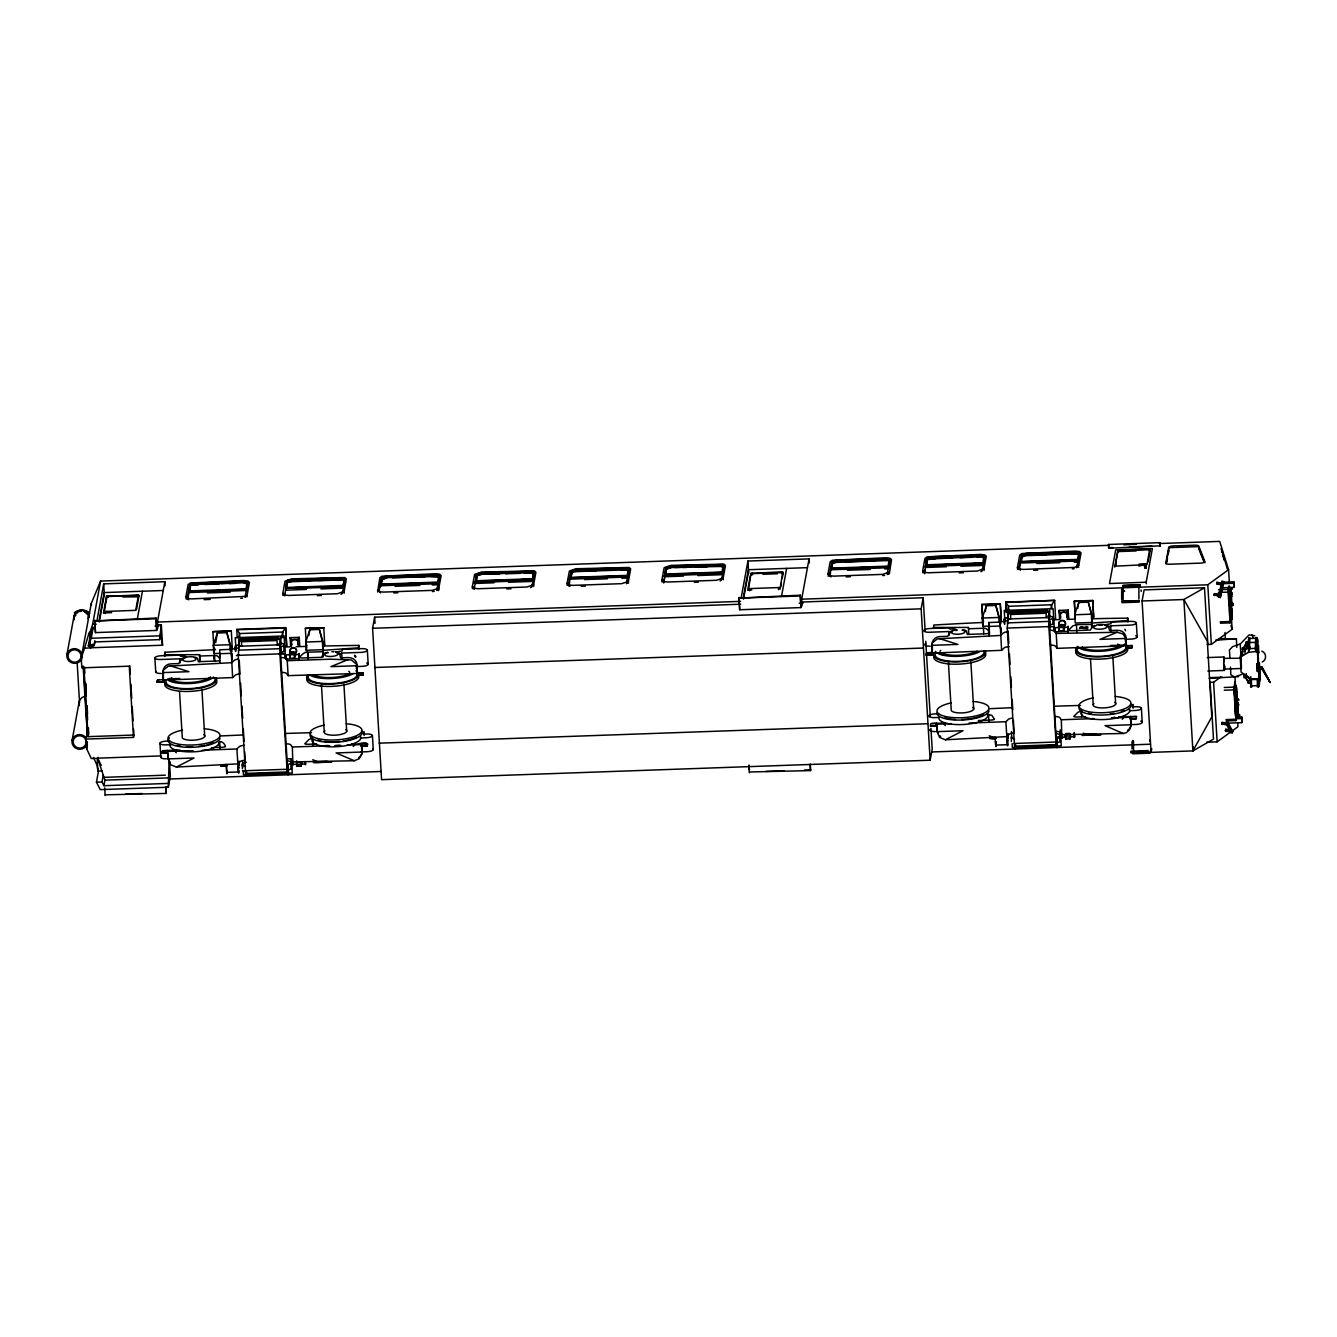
<?xml version="1.0" encoding="UTF-8"?>
<svg xmlns="http://www.w3.org/2000/svg" width="1337" height="1337" viewBox="0 0 1337 1337"><rect width="100%" height="100%" fill="white"/><g stroke="black" fill="none" stroke-linecap="round" stroke-linejoin="round"><path stroke-width="1.5" d="M102.197 770.948L98.487 771.081L96.448 782.178L100.242 789.632L168.312 787.226L169.13 759.683M1121.659 599.628L1121.676 588.698M1123.147 599.578L1123.164 588.648M1132.038 748.887L1132.038 741.6M1133.525 752.48L1133.542 741.534M1138.907 599.026L1138.907 588.096M1230.759 593.427L1231.377 592.241L1232.296 594.079L1230.09 594.163L1230.759 592.258M1231.377 593.394L1231.377 592.241M1237.36 704.382L1237.962 703.195L1238.898 705.034L1236.692 705.117L1237.36 703.229M1237.962 704.348L1237.962 703.195M1220.414 623.209L1230.107 622.858L1228.101 592.124L1228.72 586.107M1226.23 720.944L1235.906 720.593L1233.917 689.859L1234.87 682.004L1235.338 687.285M240.192 673.932A5.081 1.588 -3.4 0 0 235.111 675.269L232.638 677.592L163.415 680.048L163.348 670.188L168.312 666.127L231.752 662.684L234.226 660.344A5.081 1.588 -3.4 0 1 238.22 659.108M286.068 743.857A5.081 1.588 -3.4 0 1 290.714 744.826L292.368 747.015L292.87 765.232L290.764 758.631L293.254 761.923L354.272 760.736L359.101 758.781L361.809 754.068L361.575 744.559L347.336 745.077M1008.265 631.766A5.081 1.588 -3.4 0 0 1003.201 633.086L1000.711 635.426L937.287 638.869L932.324 642.93L932.39 652.79M1055.027 716.582A5.081 1.588 -3.4 0 1 1059.689 717.568L1061.327 719.757L1061.845 737.974L1059.723 731.356L1062.213 734.665L1123.23 733.478L1126.289 732.709L1129.498 729.868L1130.952 725.69L1130.55 717.3L1112.234 717.952M1231.243 610.925L1231.243 608.151M1232.146 617.343L1232.079 615.605M1235.889 689.157L1235.839 687.419M1236.742 693.836L1236.558 697.613L1236.023 693.134M1237.16 713.223L1237.193 711.485M1228.436 590.753L1229.555 606.413L1229.94 603.154M1237.31 712.019L1236.909 717.351L1235.856 708.56M231.936 654.528C231.435 661.497 231 643.983 231.853 651.737M1223.739 661.447L1223.99 658.356L1241.254 658.239M1224.642 665.993L1224.391 669.068L1224.04 667.832M1224.759 666.662L1224.441 670.439L1207.829 671.024M1229.488 597.689L1229.422 600.697L1229.488 597.689L1230.374 597.656L1230.541 600.263L1229.422 600.697M1236.073 708.643L1236.508 711.785L1236.073 708.643L1236.976 708.61C1239.132 711.117 1234.536 712.521 1237.126 711.234M1230.341 592.024L1231.394 591.99L1231.644 596.101L1231.176 596.97L1231.059 592.191L1230.692 602.753M1231.26 609.806L1231.427 607.148L1231.778 609.371M1232.079 616.725L1231.912 619.382L1231.444 616.14M1235.288 695.624C1234.519 702.309 1233.6 681.903 1234.937 686.967M1235.906 688.037L1236.073 685.38L1236.524 688.622M1236.742 696.61L1236.675 689.558M1237.427 702.961L1237.026 701.323L1236.775 706.538M1237.795 712.203L1237.277 713.707M1230.692 603.137C1229.255 614.435 1228.335 577.751 1230.358 591.606M1236.524 714.125C1235.004 725.339 1234.168 688.756 1236.19 702.593M1000.878 628.056C1000.277 632.501 999.959 618.446 1000.761 623.644M1207.863 644.518L1204.487 587.762L1144.121 589.901L1142.082 600.998L1151.073 752.38L1192.888 750.893L1193.273 746.765M91.133 644.752L90.598 647.927L84.582 648.144L81.256 657.921L81.841 667.848L129.254 666.177L133.499 737.422L86.086 739.094L86.654 748.737L91.25 758.53L97.166 758.33L97.935 771.248L97.083 765.499L93.54 757.461M1230.491 603.622L1230.257 604.942L1229.605 601.349M1230.592 618.429C1229.238 621.053 1229.371 596.503 1230.592 612.948M1232.029 617.61L1231.661 617.928M1235.956 687.151L1236.324 686.834M1235.923 695.875L1235.772 696.727L1235.455 686.416M1235.906 720.593L1237.093 714.593M1228.519 589.099L1228.82 587.495M226.621 766.87L226.956 773.906L227.123 770.914M989.096 629.109L988.695 622.524L1000.46 622.106M215.692 642.713L217.363 633.053L226.872 632.719L231.334 647.927L230.716 651.303M308.814 635.576L309.816 629.777L319.326 629.443L323.805 644.651L322.869 649.715L306.24 650.3L305.738 642.027L309.816 629.777M985.336 611.594L986.322 605.795L995.831 605.444L1000.31 620.669L999.692 624.045M1077.789 608.302L1078.775 602.502L1088.285 602.168L1092.764 617.393L1091.828 622.44L1075.199 623.042L1074.714 614.769L1078.775 602.502M67 654.378L74.053 615.906M81.256 657.921L91.234 603.555L100.593 581.077L1109.242 545.312M84.582 648.144L88.693 634.056L89.495 632.317L89.83 635.008L90.281 632.618M88.342 645.955L90.381 634.841L93.272 627.153L91.234 638.267L88.342 645.955L93.908 645.754L95.345 641.91L159.538 639.638L160.557 634.072L162.562 645.219L91.033 647.76L92.688 644.233M89.027 635.042L92.654 624.329L100.593 581.077M72.114 740.297L79.167 701.825M162.562 645.219L161.342 624.747L157.616 624.88L156.596 630.429L95.462 632.602L94.76 620.97L156.045 618.028L156.747 629.66M97.049 620.167L103.701 583.885L164.852 581.712L165.086 585.873M95.462 632.602L94.91 620.184M93.908 645.754L94.843 640.64M99.155 620.218L104.219 592.575L163.281 590.486M99.256 621.956L104.319 594.33M104.102 613.232L106.793 596.202L138.496 595.082L138.597 596.82L122.82 596.97M106.191 601.767L106.793 596.202M86.086 739.094L87.523 731.239M133.566 728.916L133.934 735.032L88.058 736.654L88.142 728.164M86.654 748.737L87.39 744.709M97.935 771.248L98.37 768.842M168.078 783.432L103.902 785.705L102.013 781.995L103.267 775.176M138.496 595.082L135.689 610.357L103.985 611.477M103.902 785.705L104.921 780.156L97.601 758.163L160.958 755.923M136.441 609.722L139.081 595.383L106.509 596.536L103.501 612.931L111.639 612.647M137.36 618.864L142.441 591.221M166.089 786.841L166.289 793.426L105.289 794.83M133.499 737.422L133.934 735.032M156.596 630.429L156.045 618.028M157.816 628.256L157.448 622.039L164.852 581.712M159.538 639.638L161.342 624.747M157.164 681.937L157.499 680.115L163.498 679.564L163.131 682.204L157.164 681.937L163.114 681.72L163.164 671.792A8.039 7.621 10.4 0 1 170.735 663.871L178.757 663.587L181.063 659.676A8.356 2.607 -3.4 0 1 189.871 656.751A8.356 2.607 -3.4 0 1 197.709 659.091L198.311 661.681L216.393 661.046A4.546 1.421 -3.4 0 0 219.569 660.595M157.198 682.405L157.499 680.115M164.501 655.648L164.886 652.272A1392.469 434.826 -3.4 0 1 215.508 649.665M185.843 597.037L188.133 584.57L190.238 583.032L243.568 580.542L247.897 580.993L249.451 582.397L247.161 594.865L245.055 596.402L191.743 598.892L187.414 598.441L185.843 597.037L187.514 596.97L189.804 584.503L191.358 583.383L243.468 581.094L247.78 582.447L245.139 597.255M187.965 598.241L190.322 584.787L204.895 583.333M189.052 590.971L189.62 587.829M189.67 590.887L190.69 585.355L193.23 584.119L243.468 582.247L246.994 583.35L245.975 588.898L189.67 590.887L189.72 591.773L193.898 591.622M161.409 753.333L161.744 751.511L167.727 750.475L167.359 753.115L161.409 753.333L162.863 750.659L179.877 750.04M168.312 787.226L170.351 776.112L169.498 761.772M199.681 661.648L199.597 654.695L164.451 654.695M212.901 631.632L231.318 630.98L212.901 631.632L213.803 648.545L214.705 648.512L213.786 653.576L220.02 653.358M214.756 661.113C211.396 654.495 217.313 653.793 219.569 658.556M231.334 647.927L232.304 647.509M239.875 639.27L239.54 633.554L236.799 629.359L285.65 627.621L286.72 645.57L283.561 647.242M235.396 651.002L235.429 645.972L239.29 644.484L238.253 655.347L245.573 773.421L287.204 771.934L287.756 768.976M246.426 589.316L247.529 583.266L245.44 582.614L192.762 584.47L190.389 585.288L189.286 591.338L207.653 590.687M211.48 747.701L221.524 747.35A4.546 1.421 -3.4 0 0 225.485 746.598C224.716 741.985 216.059 737.84 219.886 747.416M238.822 637.465L239.54 633.554L282.659 632.033L285.65 627.621M238.955 638.969L238.538 648.562L235.178 647.325M239.306 765.249L239.056 761.121M242.398 768.742L242.432 763.711L246.292 762.224M245.573 773.421L246.125 770.446M284.798 595.851L286.736 581.077L288.291 579.94L340.4 577.651L344.712 579.021L342.539 593.227L340.985 594.347M306.457 589.433L285.75 590.169L286.786 581.946L291.667 580.258L318.089 579.322M286.67 588.33L287.622 581.913L290.162 580.676L340.4 578.804L343.943 579.924L342.974 586.325M280.603 644.785L238.972 646.256L238.671 640.557L280.302 639.086L280.603 644.785L277.244 644.701L278.798 643.866M281.589 637.883L282.659 632.033L282.993 637.732M287.204 771.934L279.884 653.86L280.603 637.498L280.402 650.751M288.575 771.767L288.007 774.925L280.503 652.59L284.363 651.102L284.296 644.233L280.92 643.013M284.363 651.102L284.296 644.233M290.012 654.077L290.263 652.69L294.625 652.54L294.608 658.055L290.263 658.205L290.012 654.077L294.374 653.91L294.625 652.54M290.263 658.205L290.263 652.69M305.354 628.357L323.788 627.705L305.354 628.357L306.273 645.27L307.159 645.236M306.24 650.3L306.858 646.924M307.761 657.821C310.602 647.192 301.727 653.893 299.655 657.486A4.546 1.421 -3.4 0 0 303.399 657.954L321.465 657.319L323.053 654.645A8.356 2.607 -3.4 0 1 327.632 652.222M287.505 770.329L291.366 768.842L291.299 761.99L287.923 760.753M291.366 768.842L291.399 763.811M301.293 764.797L301.042 766.168L296.68 766.335L296.697 760.82M296.68 766.335L296.931 764.948M322.835 657.286L322.752 650.334L358.366 647.827L358.817 645.403A1392.469 434.826 -3.4 0 0 322.601 646.038M323.805 644.651L324.757 644.233M305.722 763.076L305.404 764.797L305.003 761.522M344.11 581.846L343.358 585.873L333.164 586.241M313.343 762.625L331.76 761.973L315.382 762.558M357.43 672.678L363.313 672.812L362.995 675.118L357.063 675.319L357.079 664.924A8.039 7.621 10.4 0 0 348.606 657.57L340.584 657.854L339.698 654.06A8.356 2.607 -3.4 0 0 335.955 651.921M357.063 675.319L356.478 664.171L351.364 659.926L330.49 659.191L287.238 660.712L284.731 657.42L285.115 654.111L287.238 660.712L288.123 675.636L363.33 673.28M362.995 675.118L363.313 672.812M380.477 592.959L379.223 590.185L381.513 577.718L386.393 576.03L438.335 574.626L439.489 575.662L436.848 590.469M930.953 728.364L932.19 749.104L930.151 760.218L381.58 779.655L372.588 628.29L374.627 617.176L740.698 604.207M381.379 584.102L382.399 578.553L384.939 577.317L435.16 575.445L438.703 576.565L437.684 582.096L381.379 584.102L381.429 584.971M361.274 746.247L361.642 743.606L361.274 746.247L367.224 746.029C369.48 738.592 354.255 746.714 351.731 743.94M367.224 746.029L367.525 743.74M432.286 584.971L438.503 584.754L439.539 576.531L436.965 575.228M474.334 589.132L476.273 574.358L481.153 572.671L533.095 571.267L534.248 572.303L532.076 586.508M493.921 582.782L475.287 583.45L476.323 575.228L481.203 573.54L507.625 572.604M475.755 581.194L476.858 575.144L479.231 574.325L531.909 572.453L533.998 573.105L533.262 577.149M476.54 579.757L477.209 576.063M532.444 578.737L533.463 573.205L529.937 572.086L479.699 573.957L477.159 575.194L476.139 580.743L532.444 578.737L532.51 579.606M570.013 586.241L568.76 583.467L571.033 570.999L575.913 569.311L627.872 567.907L629.025 568.944L626.385 583.751M569.997 579.021L571.551 571.267L582.063 569.963M568.927 586.274L569.779 581.628M571.267 573.79L570.515 577.835L584.804 577.317M570.916 577.383L571.935 571.835L574.459 570.598L624.697 568.726L628.24 569.846L627.22 575.378L570.916 577.383L570.966 578.252M571.3 576.397L571.985 572.704M568.426 579.239L627.972 576.966L629.075 569.813L624.747 568.442L586.141 569.813M663.871 582.414L665.809 567.64L670.689 565.952L722.632 564.548L723.785 565.584L721.596 579.79M683.458 576.063L664.823 576.732L665.859 568.509L670.739 566.821L695.123 565.952M663.687 582.915L664.539 578.269M665.291 574.475L666.394 568.426L668.767 567.607L723.534 566.387L722.431 572.437L710.181 572.871M721.98 572.019L722.999 566.487L720.894 565.417L670.689 567.089L666.695 568.476L665.676 574.024L721.98 572.019L722.03 572.888M925.154 630.914L923.182 597.739L801.849 602.034L800.83 607.583L739.679 609.756L738.993 598.124L800.278 595.182L800.963 606.814M741.266 597.321L747.935 561.039L809.069 558.883L809.32 563.027M739.679 609.756L739.127 597.355M743.372 597.372L748.453 569.729L807.498 567.64M743.489 599.126L748.553 571.484M748.102 588.046L750.358 575.746M748.319 590.386L751.026 573.372L781.46 571.868L782.713 572.236L782.813 573.991M780.023 589.266L782.713 572.236M780.674 586.893L781.426 582.782M782.178 578.687L782.93 574.592M781.593 596.018L786.657 568.375M810.306 763.995L810.523 770.597L749.522 771.984M800.83 607.583L800.278 595.182M802.066 605.928L801.665 599.193L809.069 558.883M887.651 573.907L887.551 572.152L889.222 572.102L882.57 574.392L833.787 576.13L829.475 575.679L827.904 574.275L830.193 561.807L832.299 560.27L885.629 557.78L889.941 558.231L891.512 559.635L889.322 573.84L887.2 574.492M830.829 576.982L829.575 574.208L831.865 561.741L836.745 560.053L888.687 558.665L889.84 559.685L887.551 572.152M830.879 570.832L832.366 562.025L846.956 560.571M830.026 575.478L830.595 572.386M832.082 564.548L831.347 568.576L847.675 568.008M831.731 568.125L832.75 562.593L835.291 561.356L885.529 559.484L889.055 560.587L888.035 566.136L831.731 568.125L831.781 568.994M830.812 569.763L888.787 567.707L889.89 560.554L885.579 559.2L851.017 560.42M924.686 573.172L926.625 558.381L931.505 556.693L983.464 555.306L984.6 556.326L982.428 570.548M946.345 566.738L925.639 567.473L926.675 559.25L931.555 557.562L960.016 556.56M925.872 564.832L926.441 561.707M924.502 573.657L925.354 569.027M926.106 565.217L926.842 561.189M926.558 565.635L927.226 561.941M930.151 760.218L921.143 608.836L923.182 597.739M956.657 629.66A8.356 2.607 -3.4 0 0 950.022 632.418L947.716 636.328L939.694 636.613A8.039 7.621 10.4 0 0 932.123 644.534L932.106 654.929L926.157 655.147L926.474 652.857L932.474 652.306M933.477 628.373L933.861 625.014A1392.469 434.826 -3.4 0 1 982.444 622.49M938.022 733.378A8.039 7.621 10.4 0 1 937.237 730.487L936.802 723.2L935.181 726.242L930.385 726.058L930.686 723.768L944.824 722.916M968.656 634.39L968.573 627.437L933.41 627.437M982.812 562.777L983.815 557.228L981.709 556.159L931.505 557.847L927.51 559.234L926.491 564.766L982.812 562.777L982.862 563.646M983.614 561.172L984.366 557.145L982.26 556.493L927.209 559.167M983.681 621.254L982.779 621.287L981.859 604.357L1000.293 603.706L1001.279 620.234L1000.31 620.669M982.779 621.287L981.859 604.357M988.979 626.084L982.745 626.318L983.363 622.942M926.491 653.325L1001.597 650.334L1000.31 626.034L988.561 626.451L988.962 635.844C991.185 632.284 986.539 627.371 983.397 628.256L968.322 628.791M1001.196 620.635L1000.293 603.706M1052.52 619.984L1055.612 618.697L1054.626 600.363L1005.758 602.101L1006.276 612.463M1004.354 623.744L1004.388 618.713L1008.248 617.226L1007.212 628.072L1014.549 746.146L1056.18 744.676L1056.481 743.071L1060.341 741.584L1060.375 736.553M988.528 714.56L991.837 715.328L994.461 719.339A4.546 1.421 -3.4 0 1 990.5 720.091L978.433 720.509M1007.797 610.207L1008.516 606.296L1005.691 602.486L1054.626 600.363M1007.964 618.797L1010.638 618.713L1010.538 613.716L1016.471 613.516M1020.365 570.264L1019.112 567.49L1021.401 555.022L1026.264 553.334L1078.224 551.947L1079.377 552.966L1076.736 567.774M1019.563 568.76L1020.298 562.175L1078.274 560.119L1079.427 553.836L1075.098 552.482M1021.618 557.83L1020.866 561.858L1037.194 561.289M1021.267 561.406L1022.287 555.874L1024.811 554.638L1075.048 552.766L1078.591 553.869L1077.572 559.418L1021.267 561.406L1021.318 562.275M989.848 738.642L995.915 738.809M1011.357 741.483L1011.39 736.453M1014.549 746.146L1014.833 744.542L1015.335 749.138L1015.919 745.979M1007.597 613.482L1049.244 612.012L1049.562 617.51L1007.931 618.998L1007.647 613.299L1049.278 611.811L1049.595 617.326L1046.202 617.443L1046.102 612.463L1030.292 613.031M1050.915 608.669L1051.617 604.775L1054.559 600.764M1056.18 744.676L1048.86 626.602L1049.562 610.24L1048.977 617.059L1056.146 737.556L1060.007 736.069L1060.258 734.715L1056.899 733.495M1049.478 625.332L1053.339 623.844L1053.255 616.975L1047.907 615.822M1053.339 623.844L1053.255 616.975M1058.971 626.802L1059.222 625.432L1063.583 625.281L1063.583 630.78L1059.222 630.947L1058.971 626.802L1063.333 626.652A3.393 3.226 10.4 0 0 1065.088 621.855A3.393 3.226 10.4 0 0 1059.706 621.371A3.393 3.226 10.4 0 0 1060.709 626.418M1059.222 630.947L1059.472 629.56M1063.583 625.281L1063.583 630.78M1019.112 567.49L1017.44 567.557L1018.995 568.96L1023.323 569.412L1074.53 567.44L1078.758 565.384L1081.048 552.916L1079.477 551.512L1075.149 551.061L1021.836 553.551L1019.713 555.089L1017.44 567.557L1017.541 569.295L1019.212 569.244M1074.33 601.082L1075.232 618.012L1074.33 601.082L1092.747 600.43L1093.733 616.959L1092.764 617.393M1094.802 625.432A8.356 2.607 -3.4 0 0 1092.011 627.387L1090.44 630.061L1072.358 630.696A4.546 1.421 -3.4 0 1 1068.614 630.228L1072.742 625.983L1076.452 624.646L1091.477 624.429L1091.727 623.075L1127.342 620.569L1127.776 618.129A1392.469 434.826 -3.4 0 0 1091.577 618.764M1058.637 738.007L1062.781 737.472L1058.703 737.623M1065.405 734.932L1065.656 733.562L1070.018 733.411L1070.018 738.91L1065.656 739.06L1065.405 734.932L1069.767 734.782M1065.656 739.06L1065.907 737.69M1093.666 617.36L1092.747 600.43M1070.018 738.91L1070.268 737.539M1108.691 548.254L1108.54 544.477L1159.914 542.655L1160.182 545.847L1108.691 548.254L1108.54 544.477M1074.681 735.818L1074.38 737.523L1074.279 732.542L1074.53 736.67L1061.21 737.155L1060.976 733.01M1114.774 567.089L1117.782 550.677L1150.338 549.524L1148.082 561.824M1118.066 550.46L1115.259 565.735L1116.529 566.103L1146.962 564.598L1149.753 549.323L1119.487 549.975L1118.066 550.46L1118.15 551.997M1115.71 565.367L1116.412 561.557M1122.829 585.522L1140.06 584.921L1122.829 585.522L1122.913 586.943L1140.143 586.341L1140.06 584.921M1121.927 601.249L1139.174 600.647L1121.927 601.249L1122.01 602.669L1139.258 602.068L1139.174 600.647M1144.99 565.016L1138.89 565.618L1144.99 565.016C1142.868 568.242 1148.082 568.543 1145.157 567.874M1138.923 564.431L1146.143 564.181L1138.923 564.431L1138.89 565.618M1126.422 645.888L1132.272 645.554L1131.971 647.843L1126.021 648.061L1126.055 637.649A8.039 7.621 10.4 0 0 1117.582 630.312L1109.56 630.596L1108.657 626.802A8.356 2.607 -3.4 0 0 1096.591 624.964M1146.193 582.23L1152.394 548.521L1115.71 549.825L1109.509 583.534L1146.193 582.23L1146.294 583.784M1118.701 716.749L1136.483 716.482L1136.183 718.771L1131.252 719.289L1130.25 718.972L1130.734 716.331L1131.169 723.601A8.039 7.621 10.4 0 1 1127.542 730.353M1130.935 752.614L1148.182 752.012L1148.099 750.592L1130.851 751.193L1130.935 752.614L1148.182 752.012M1166.081 563.88L1169.056 547.669L1198.437 546.632L1204.787 562.71M1166.766 562.242L1167.485 558.348M1168.204 554.454L1168.906 550.56M1149.954 751.277L1149.954 753.166L1132.706 753.784M1151.073 752.38L1151.759 748.67M1230.224 589.951C1230.057 585.957 1233.967 591.589 1231.628 587.979M1229.539 600.848L1230.541 600.263M1230.441 600.814L1230.374 597.656M1230.224 599.427L1230.374 588.898L1231.076 594.831L1231.394 591.99M1220.698 587.845L1233.8 587.378L1233.834 581.846L1222.486 582.247M1233.8 587.378L1233.834 581.846M1231.962 605.745C1229.672 601.734 1233.266 608.051 1233.282 604.19M1232.58 605.728L1230.742 603.823M1230.107 622.858L1231.043 617.727M1218.007 639.404L1236.407 638.752L1215.534 640.189M1260.022 673.046L1259.003 678.611L1249.978 678.929L1241.087 672.043L1240.201 657.286L1241.221 651.721L1241.438 655.414M1242.641 655.314L1242.541 647.76L1245.048 647.676L1245.014 653.175M1238.647 676.622L1209.133 678.36M1245.95 643.431L1248.457 643.348L1248.591 645.804L1246.101 645.888L1245.95 643.431L1246.218 641.994L1248.708 641.91M1245.014 650.868L1248.357 644.635M1246.101 645.888L1246.218 641.994M1236.909 700.504C1236.926 696.627 1240.502 702.944 1238.212 698.933M1248.006 642.479L1248.858 637.816L1249.811 637.782L1249.393 649.866L1248.44 649.899L1248.006 642.479L1257.031 642.428L1257.565 651.32L1248.39 652.339L1240.201 657.286M1237.143 712.755L1237.611 715.863L1237.962 702.075L1238.313 713.691L1237.995 702.944L1236.942 702.995M1237.627 703.446L1237.978 705.786L1237.995 702.944M1237.043 711.769L1236.976 708.61M1248.44 649.899L1249.31 645.236M1248.39 652.339L1249.41 646.79L1246.134 648.763M1249.393 649.866L1249.961 646.757M1238.563 716.699C1236.274 712.688 1239.85 719.022 1239.884 715.145M1239.182 716.682L1237.226 714.192L1238.129 716.164M1228.619 723.116L1241.856 722.648L1241.872 717.117L1236.524 717.3M1250.814 683.09L1248.323 683.174L1248.574 681.736M1255.861 642.479L1257.031 642.428M1256.262 652.072L1256.646 637.548L1255.694 637.582L1255.276 649.665L1256.228 649.615L1257.081 644.952M1241.856 722.648L1241.872 717.117M1258.852 674.817A6.702 6.351 10.4 0 1 1259.304 682.238L1258.451 686.9L1257.499 686.934L1257.215 679.397L1251.332 679.614L1251.616 687.134L1250.663 687.168L1250.797 676.656M1257.565 651.32L1258.451 646.473M1258.334 667.113L1258.134 663.854L1256.964 663.887L1257.415 671.458L1258.585 671.408L1258.318 669.302L1261.894 669.168L1270.15 682.505L1261.911 666.979L1258.334 667.113L1256.897 643.147M1261.994 668.584L1261.911 666.979L1270.15 682.505L1261.794 667.564L1257.047 667.731M1219.26 596.001L1214.063 595.065L1214.397 593.611L1219.026 594.046L1221.283 584.169L1216.637 583.734L1216.971 582.297L1222.185 583.25L1221.934 581.277L1221.617 582.731M1214.631 595.583L1214.397 593.611M1221.851 584.687L1217.205 584.269L1216.971 582.297M1221.934 581.277L1223.907 581.929L1220.33 597.572L1218.375 596.92L1218.709 595.483L1214.063 595.065M1219.595 594.564L1221.4 586.659M1220.33 597.572L1223.338 581.411M1259.136 678.026L1260.122 674.684L1259.421 662.818M231.485 649.364L219.736 649.782L219.987 663.102M1224.358 658.523L1223.923 656.985L1223.739 662.784M1241.037 657.754L1241.438 668.467L1224.391 669.068M213.786 653.576L213.285 645.303L217.363 633.053M982.745 626.318L982.26 618.045L986.322 605.795M1236.608 696.443L1236.107 694.371M1236.992 715.496L1236.173 698.432L1236.942 702.577M1221.717 723.718L1222.168 722.448L1226.814 722.866L1226.347 724.136L1221.717 723.718L1226.814 725.005L1230.007 730.921L1225.361 730.503L1225.828 729.233L1230.475 729.651L1230.007 730.921M1222.168 724.57L1222.168 722.448M1226.347 724.136L1226.347 722.013L1227.734 722.13L1232.798 731.523L1232.33 732.776L1230.942 732.659L1230.942 730.52M1232.33 732.776L1227.282 723.401L1227.734 722.13M1226.814 725.005L1227.282 723.735L1224.191 723.451M1230.475 731.79L1225.828 731.356L1225.828 729.233M1230.942 732.659L1231.394 731.389L1232.798 731.523M170.718 678.511L171.821 677.592M1243.544 648.161L1246.886 641.91L1243.41 648.88M1232.029 604.608L1232.831 603.171L1231.527 605.21M1238.63 715.562C1240.034 712.22 1239.432 717.133 1238.029 715.596M1204.487 587.762L1183.88 599.528L1192.888 750.893L1211.823 716.899L1207.328 641.208L1183.88 599.528L1142.082 600.998M299.237 637.314L299.755 646.005L298.352 645.788L297.967 639.337L299.237 637.314L290.096 637.632L290.614 646.339L291.566 646.022L291.182 639.587L290.096 637.632M1068.213 610.04L1068.714 618.747L1067.31 618.53L1066.926 612.079L1068.213 610.04L1059.054 610.374L1059.572 619.064L1060.542 618.764L1059.054 610.374M381.613 579.456L386.493 577.768M382.449 579.422L386.443 578.052M438.352 590.62L441.16 575.595L439.589 574.191L435.26 573.74L381.947 576.23L379.842 577.768L377.652 591.99M832.801 563.462L836.795 562.075M1021.451 555.891L1026.331 554.203L1073.076 552.549M1022.337 556.744L1023.59 555.824M940.797 650.334L939.944 651.353M354.121 745.494L353.269 746.531M1123.08 718.236L1122.228 719.256M1141.213 591.422L1141.129 590.001M1229.94 658.071L1229.405 650.083L1232.614 646.623L1240.251 644.016L1249.076 634.908L1254.825 635.76M202.271 750.207L236.883 748.987L239.356 746.648A5.081 1.588 -3.4 0 1 244.437 745.327M1001.597 650.334L1004.087 647.994A5.081 1.588 -3.4 0 1 1009.151 646.673M969.208 723.016L1005.842 721.729L1008.332 719.39A5.081 1.588 -3.4 0 1 1012.31 718.136M1079.627 627.772L1081.031 626.618M1079.494 628.574L1082.552 626.652M801.665 599.193L1207.796 584.787L1228.586 569.679L1219.695 541.401L1159.263 543.541M1207.278 644.534L1211.339 644.384L1232.129 629.276L1231.527 618.998M1209.534 682.405L1213.595 682.254L1220.464 677.257M1206.726 742.219L1217.138 741.851L1237.928 726.743L1237.678 722.632M1262.212 662.016C1266.891 659.977 1266.59 652.807 1261.794 651.136M339.314 654.345L341.687 653.074L361.09 652.389A5.95 1.855 -3.4 0 0 367.357 650.317L368.193 664.272M1108.273 627.07L1110.663 625.816L1130.066 625.131A5.95 1.855 -3.4 0 0 1136.333 623.042L1137.152 637.014M1192.888 750.893L1213.495 739.127L1210.119 682.371M168.111 758.898L170.635 764.714L176.384 767.054L194.066 757.979L168.111 758.898L167.66 751.444L188.016 750.725M937.087 731.64L939.61 737.456L945.359 739.779L963.041 730.721L937.087 731.64L936.635 724.186L950.874 723.668M288.057 582.297L291.667 581.411M476.841 575.495L477.927 574.977M477.593 575.578L481.203 574.693M530.522 587.628L531.608 587.11M571.668 573.205L572.754 572.671M666.361 568.777L667.447 568.258M667.113 568.86L670.739 567.974M720.058 580.91L721.144 580.392M927.193 559.534L928.279 559M927.945 559.618L935.633 558.582M980.873 571.668L981.96 571.133M1021.953 556.175L1026.381 555.089M1022.02 557.245L1023.106 556.71M1080.747 628.24L1084.207 627.137L1087.766 627.822M348.255 659.525L330.924 666.645L356.879 665.726M1125.854 638.451L1123.08 634.005L1117.214 632.267L1099.9 639.37L1125.854 638.451L1126.306 645.905M335.654 652.038L342.071 650.985L342.389 649.331L361.775 648.646A5.95 1.855 -3.4 0 1 367.357 650.317M1104.629 624.763L1111.047 623.727L1111.348 622.073L1130.751 621.387A5.95 1.855 -3.4 0 1 1136.333 623.042M280.185 647.091L284.046 645.604M287.171 764.831L291.048 763.343M1049.144 619.816L1053.004 618.329M76.877 611.644L81.306 610.675M287.338 581.862L344.478 579.823M571.634 571.785L628.774 569.746M832.45 562.526L889.59 560.504M1021.986 555.808L1079.126 553.785M1242.056 674.366L1234.419 676.973L1230.859 674.75L1230.475 667.146M1119.27 645.186L1117.749 644.066M157.532 680.583L158.652 679.731M236.331 655.631L239.373 654.629M357.029 674.851L362.979 674.633M161.376 752.865L167.359 753.115M748.219 588.648L779.906 587.511M361.241 745.779L367.19 745.561M926.157 655.147L932.106 654.929M1126.021 648.061L1131.971 647.843M930.385 726.058L936.318 725.857M1130.25 718.972L1136.183 718.771M191.458 585.121L198.845 584.419M572.687 571.618L576.03 571.049M833.503 562.359L836.845 561.807M312.607 738.225L308.914 739.545L304.786 743.79A4.546 1.421 -3.4 0 0 308.529 744.258L316.551 743.974M1081.583 710.95L1077.873 712.287L1073.745 716.532A4.546 1.421 -3.4 0 0 1077.488 717L1085.527 716.716M1082.251 628.29L1087.599 628.657M193.28 584.988L198.795 584.704M289.945 581.311L291.717 581.127M240.727 598.358L242.498 598.174M574.509 571.467L575.98 571.334M432.419 591.556L434.207 591.372M1024.861 555.507L1026.331 555.356M882.771 575.595L884.559 575.411M1072.307 568.877L1074.096 568.693M176.384 767.054L237.769 763.895L240.242 761.572A5.081 1.588 -3.4 0 1 245.323 760.235M945.359 739.779L1006.728 736.637L1009.218 734.297A5.081 1.588 -3.4 0 1 1014.282 732.977M83.128 666.06A137.878 1.404 86.4 0 0 86.253 718.32L87.557 734.331L88.777 734.247L88.426 728.147M1123.832 544.794L1136.333 544.36M1108.791 547.669L1112.902 547.535M1129.347 546.95L1151.959 546.148M208.956 583.183L243.518 581.963L247.83 583.333L246.676 589.6L188.701 591.656M322.167 579.172C328.601 580.96 350.662 571.918 343.676 587.043L285.834 588.364L285.884 589.416M394.565 576.615L382.014 577.985L380.46 585.74L438.436 583.684M398.627 576.464L435.227 575.161M511.687 572.453L531.725 571.868L534.299 573.172M699.184 565.802L719.523 565.083L723.835 566.453M964.077 556.426L982.077 555.891L984.65 557.195M1136.149 550.944L1119.57 551.529L1119.487 549.975M221.207 583.634L235.446 583.133M297.817 580.91L310.017 580.475M334.4 579.623L342.239 579.456M410.877 576.899L425.116 576.397M485.314 574.258L499.553 573.757M523.937 572.904L533.212 573.005M598.374 570.264L612.613 569.746M674.851 567.54L687.051 567.122M711.434 566.253L722.732 566.286M863.267 560.871L875.468 560.437M937.705 558.231L951.927 557.73M976.328 556.861L982.127 556.76M1050.765 554.22L1064.987 553.719M204.895 584.486L219.134 583.985M229.295 583.617L235.379 583.4M305.906 580.91L309.967 580.759M318.089 580.475L330.289 580.041M392.543 577.835L406.766 577.333M418.966 576.899L425.049 576.682M431.149 576.464L438.553 576.966M493.403 574.258L499.503 574.041M505.603 573.824L519.826 573.322M580.041 571.183L596.302 570.615M606.463 570.247L612.563 570.03M620.686 569.746L628.089 570.247M682.94 567.54L687.001 567.389M695.123 567.105L707.323 566.671M844.917 561.791L859.156 561.289M871.34 560.855L875.417 560.704M945.794 558.214L951.877 557.997M960.016 557.713L972.216 557.278M1034.454 555.072L1046.654 554.638M1058.837 554.203L1064.937 553.986M1071.037 553.769L1076.536 553.668M286.619 587.461L342.924 585.456M219.903 590.252L244.387 589.383M294.391 587.611L320.913 586.676M397.306 583.968L380.995 584.553L382.098 578.503L384.471 577.684L439.238 576.464M407.518 583.6L434.04 582.665M483.91 580.893L508.411 580.024M520.645 579.589L532.895 579.155M597.054 576.882L621.538 576.013M671.408 574.258L697.931 573.306M859.908 567.573L886.448 566.621M936.318 564.866L962.841 563.913M973.052 563.562L983.247 563.195M1049.445 560.855L1073.929 559.986M285.633 588.23L343.626 586.174L343.743 588.113L320.964 588.915M438.386 582.815L380.41 584.871L380.527 586.809M475.17 581.511L533.145 579.456L533.262 581.394M627.922 576.097L569.946 578.152L570.063 580.091M664.706 574.793L722.682 572.737M830.762 568.893L888.737 566.838M925.522 565.534L983.497 563.479M236.515 590.102L246.041 589.767M303.349 587.745L307.527 587.595M416.877 583.717L421.055 583.567M428.224 583.316L434.425 583.082M491.932 581.043L496.06 580.91M529.201 579.723L533.346 579.589M605.327 577.032L609.471 576.882M617.744 576.598L623.092 576.397M680.332 574.375L684.494 574.225M717.869 573.038L722.866 572.871M869.317 567.673L873.496 567.523M878.576 567.339L885.996 567.072M1057.751 560.988L1061.896 560.838M1068.113 560.621L1074.313 560.404M188.751 592.542L246.727 590.486M473.649 582.598L533.196 580.325M663.185 575.879L722.732 573.606M924.001 566.637L983.564 564.348M1020.348 563.044L1078.324 560.988M207.452 592.943L230.231 592.124M395.017 586.291L419.868 585.405M508.411 582.263L531.19 581.461M584.553 579.573L607.332 578.771M621.822 578.252L628.039 578.035M697.947 575.545L720.727 574.743M750.742 573.69L783.315 572.537M847.441 570.247L870.22 569.445M884.71 568.927L888.854 568.777M960.835 566.236L983.614 565.417M1036.977 563.529L1059.756 562.727M1074.246 562.208L1078.391 562.058M762.909 574.275L777.415 573.757M245.49 594.915L247.161 594.865M284.447 593.544L282.775 593.595L282.892 595.349L284.564 595.283M342.439 591.489L344.11 591.422L346.4 578.954L344.829 577.551L291.717 578.837L285.065 581.127L282.775 593.595L284.346 594.998L288.675 595.45L337.459 593.728L344.11 591.422L344.211 593.177M379.223 590.185L377.552 590.235L379.106 591.639L383.435 592.09L432.219 590.369L438.87 588.063L437.199 588.13M473.983 586.826L472.312 586.876L472.412 588.631L474.083 588.564M531.959 584.77L533.63 584.704L535.92 572.236L534.365 570.832L481.253 572.119L474.602 574.409L472.312 586.876L473.883 588.28L478.211 588.731L526.979 587.01L533.63 584.704L533.747 586.458M568.76 583.467L567.072 583.517L567.189 585.272L568.86 585.205M626.735 581.411L628.407 581.344L630.696 568.877L629.125 567.473L576.013 568.743L569.361 571.049L567.072 583.517L568.643 584.921L572.971 585.372L621.755 583.651L628.407 581.344L628.507 583.082L626.836 583.149M663.52 580.108L661.848 580.158L661.949 581.913L663.62 581.846M721.495 578.052L723.167 577.985L725.456 565.518L723.885 564.114L670.79 565.384L664.138 567.69L661.848 580.158L663.419 581.562L667.731 582.013L716.515 580.291L723.167 577.985L723.267 579.723M827.904 574.275L829.575 574.208M924.335 570.849L922.664 570.916L922.764 572.654L924.435 572.604M982.311 568.793L983.982 568.743L986.271 556.276L984.717 554.872L980.389 554.42L927.059 556.911L924.953 558.448L922.664 570.916L924.235 572.32L928.563 572.771L977.33 571.033L983.982 568.743L984.099 570.481M1077.087 565.434L1078.758 565.384M185.943 598.775L188.768 599.745M245.607 596.67L247.278 596.603M437.299 589.868L438.971 589.818M828.004 576.013L829.675 575.963M1077.187 567.189L1078.859 567.122M204.143 599.644L210.227 599.427M317.337 595.633L321.398 595.5M393.813 592.926L397.874 592.776M506.857 588.915L510.935 588.781M581.311 586.274L585.372 586.141M694.371 582.263L698.432 582.13M846.187 576.882L850.248 576.748M959.247 572.871L963.308 572.737M1033.685 570.247L1037.763 570.097M747.734 590.085L751.795 589.951M94.76 620.97L155.911 618.797M738.993 598.124L800.128 595.951M1222.219 583.717L1233.566 583.3M92.654 624.329L96.314 624.195M157.448 622.039L740.531 601.366M155.025 626.084L158.836 625.95M799.242 603.238L803.069 603.104M1218.425 589.734L1228.118 589.4M1218.425 592.458L1228.101 592.124M236.716 629.76L285.583 628.022L286.653 645.972M981.793 604.759L1000.226 604.107M1074.246 601.483L1092.68 600.831M1230.592 596.135L1231.644 596.101M1231.293 596.302L1230.592 600.53M91.234 638.267L159.304 635.844M372.588 628.29L921.143 608.836M1229.388 598.224L1230.274 598.191M238.638 640.741L280.269 639.27M241.579 640.991L261.333 640.289M291.182 639.587L297.967 639.337M1060.157 612.313L1066.926 612.079M1010.388 614.519L1045.952 613.248M213.285 645.303L229.914 644.718L230.282 650.918M305.738 642.027L322.384 641.442L322.869 649.715M982.26 618.045L998.889 617.46L999.123 621.588M1074.714 614.769L1091.343 614.184L1091.828 622.44M239.005 646.072L241.679 645.972L241.429 641.777L276.993 640.523L277.244 644.701M238.253 650.166L279.884 648.696M1007.212 622.908L1048.843 621.421M199.347 656.049L214.421 655.514M307.426 652.222L322.501 651.687M238.253 655.347L279.884 653.86M1007.212 628.072L1048.86 626.602M279.082 654.111L285.199 653.91L284.129 635.961L235.262 637.682L235.98 649.648M1048.058 626.852L1054.158 626.635L1053.088 608.686L1004.237 610.424L1004.822 620.401M181.665 659.826L179.86 658.823L160.457 659.509A5.95 1.855 -3.4 0 1 154.875 657.837L155.71 671.809M950.774 632.652L948.819 631.549L929.432 632.251A5.95 1.855 -3.4 0 1 923.85 630.579A5.95 1.855 -3.4 0 1 930.117 628.49L949.504 627.805C948.134 630.897 955.537 626.886 956.724 630.596M1220.18 621.855L1229.856 621.504M162.98 672.595L188.935 671.675L170.367 665.826M931.956 645.336L957.91 644.417L939.343 638.568M356.11 666.578L361.926 666.361A5.95 1.855 -3.4 0 0 367.608 665.007A5.95 1.855 -3.4 0 0 366.706 663.018M1125.069 639.303L1130.885 639.103A5.95 1.855 -3.4 0 0 1136.567 637.749A5.95 1.855 -3.4 0 0 1135.665 635.76M374.577 667.497L923.148 648.044M1219.227 638.685L1225.377 638.468L1225.01 632.485M1249.811 638.501L1255.694 638.301M167.61 678.929L179.643 678.494M1110.445 645.504L1126.489 644.935M1050.782 645.203A5.081 1.588 -3.4 0 1 1055.445 646.172L1057.082 648.361L1132.272 645.554M1249.493 648.595L1255.376 648.395M1242.274 649.197L1244.78 649.113M1207.311 657.57L1223.923 656.985M1257.215 670.689L1258.401 670.639M1210.035 677.625L1222.302 677.19M1250.229 679.764L1251.165 679.731M1257.047 679.514L1258 679.48L1258.451 686.9A6.702 6.351 10.4 0 0 1258 679.48M1250.663 680.617L1248.173 680.717L1248.323 683.174M1258.351 682.271L1259.304 682.238L1258.418 668.717M1251.699 685.881L1257.582 685.664M1224.241 687.469L1233.917 687.134M1224.241 690.21L1233.917 689.859M169.582 740.999L166.223 741.116A5.95 1.855 -3.4 0 0 159.955 743.205L160.791 757.177M938.541 713.741L935.181 713.858A5.95 1.855 -3.4 0 0 928.914 715.947A5.95 1.855 -3.4 0 0 934.496 717.601L938.373 717.468M171.353 744.659L165.537 744.876A5.95 1.855 -3.4 0 1 159.955 743.205M360.355 737.957L366.171 737.757A5.95 1.855 -3.4 0 0 372.438 735.668L373.257 749.639M1129.314 710.699L1135.13 710.499A5.95 1.855 -3.4 0 0 1141.397 708.409L1142.233 722.381M1237.176 707.089L1238.229 707.056M1235.973 709.178L1236.875 709.145M379.09 743.171L927.644 723.735M363.296 744.024L367.558 744.208M1130.634 716.816L1136.483 716.482M292.368 747.015L329.002 745.728M335.119 745.511L339.197 745.361M1061.327 719.757L1093.9 718.604M1236.257 718.771L1241.605 718.587M1225.979 719.59L1235.672 719.239M361.174 751.929L367.006 751.728A5.95 1.855 -3.4 0 0 372.639 748.737M1130.149 724.671L1135.965 724.47A5.95 1.855 -3.4 0 0 1141.648 723.116A5.95 1.855 -3.4 0 0 1140.745 721.111M362.009 752.029L336.055 752.948L354.272 760.736M1130.985 724.754L1105.031 725.673L1123.23 733.478M296.446 762.19L300.792 762.04L301.042 766.168M327.164 761.338L317.654 761.672L312.741 759.767M1096.139 734.063L1086.63 734.397L1083.354 733.144M227.023 765.683L220.806 766.285L226.956 766.068M991.904 738.559L995.998 738.425M305.571 763.945L292.251 764.413L292.001 760.285M245.106 770.747L286.753 769.276M1014.081 743.489L1055.712 742.018M104.253 777.349L165.387 775.176M252.091 773.856L264.225 773.421M1043.295 745.795L1055.428 745.361M247.495 774.641L243.418 774.792L243.184 770.797M251.557 774.507L282.107 773.421M288.207 773.204L292.285 773.053L291.449 759.098M1034.771 746.731L1012.376 747.533L1012.142 743.539M1042.927 746.447L1061.244 745.795L1060.308 729.852M288.291 773.354L246.66 774.825L246.359 776.413L245.874 771.817L242.498 770.58M1015.619 747.567L1057.266 746.096L1056.932 740.581M104.921 780.156L169.097 777.883M168.863 779.02L381.279 771.482M931.805 751.962L1150.488 744.208M96.448 782.178L102.013 781.995M1132.723 751.895L1144.205 751.478M1132.807 753.316L1150.037 752.698M125.678 794.111L141.973 793.526M765.817 771.416L784.167 770.764M804.54 770.028L810.657 769.811M1117.214 632.267L1056.197 633.454L1053.706 630.145L1054.091 626.836L1056.197 633.454L1057.082 648.361M885.579 560.353L886.999 560.387M243.518 583.116L246.86 583.768M1222.503 581.812L1223.907 581.929M1217.539 582.815L1222.185 583.25M1218.375 596.92L1219.762 597.054M1225.879 723.284L1227.282 723.401M1226.296 730.102L1229.388 730.386M83.028 610.708L88.509 613.148M981.759 557.028L983.865 558.097M720.944 566.286L723.05 567.356M531.407 573.005L533.513 574.074M437.015 576.097L439.355 576.832M245.306 582.899L247.646 583.634M282.491 653.091L285.199 653.91M1086.196 626.451L1087.917 627.02M1004.137 620.067L1007.513 621.304L1007.931 611.711L1008.148 615.388M1011.14 737.807L1014.516 739.043M242.181 765.065L245.54 766.302M989.263 735.785L994.16 737.69M186.361 657.319C185.158 654.194 178.957 658.356 180.545 655.08L161.142 655.765A5.95 1.855 -3.4 0 0 154.875 657.837M1059.456 736.403L1062.698 737.857M888.787 560.404L889.707 560.871M988.695 622.524L989.012 624.045M1224.308 670.372L1223.94 666.795M75.691 615.221L74.32 612.831C78.031 609.07 86.236 609.037 89.696 613.115M1123.882 590.62L1124.668 591.305L1123.18 591.355M349.759 672.277L348.79 671.324M945.259 725.54L944.29 724.57M176.3 752.798L175.331 751.845M354.656 655.163L355.859 656.467M354.489 655.999L355.692 657.286M288.123 675.636L286.469 673.447A5.081 1.588 -3.4 0 0 281.823 672.461M1248.407 676.689L1250.446 679.681M1247.254 675.92L1250.312 680.399M1245.215 676.505L1249.159 683.19L1245.098 677.224M1226.347 722.013L1226.814 722.866M1225.361 730.503L1225.828 731.356M1124.835 629.209L1125.637 630.746M97.601 758.163L101.294 765.433M1251.933 634.808L1253.371 638.25M1198.854 548.989L1203.684 561.239M1221.099 548.521L1224.458 559.184M1222.486 554.504L1224.358 560.454M1230.825 604.458L1231.21 598.224M1231.076 605.26L1230.742 597.806M1230.926 625.449L1232.129 629.276M1236.257 690.56L1236.959 702.326M1258.953 662.35L1259.538 667.999M219.936 656.985L219.602 653.726L231.351 653.308L232.638 677.592M1088.285 602.168L1091.343 614.184M995.831 605.444L998.889 617.46M319.326 629.443L322.384 641.442M226.872 632.719L229.914 644.718M91.234 603.555L91.518 605.143M1230.842 592.007L1230.441 590.369L1230.174 595.583M1230.107 590.921L1229.622 588.915L1229.305 595.316M1231.36 601.266L1231.711 602.736L1231.26 591.004L1231.076 597.221M1230.541 601.8L1230.859 604.759L1230.692 598.725M1230.909 617.945L1230.692 616.156M1236.708 701.892L1236.224 699.869L1235.906 706.27M1227.349 569.161L1221.684 549.34L1221.65 552.198M1258.652 653.074L1258.117 650.417L1258.552 667.464M238.738 767.772C237.652 762.675 238.771 779.438 238.872 770.496M1231.795 608.686L1231.878 610.391M1230.424 600.497L1230.508 602.903M1231.26 612.212L1230.708 608.084L1230.642 614.552M1231.527 617.844L1231.193 612.028M1236.458 686.917L1236.625 689.859M1237.561 704.265L1236.976 699.853L1236.825 710.398M1237.026 711.468L1237.109 713.858M98.136 757.31L98.269 758.647M994.979 737.055L995.931 746.631L996.015 741.768M226.02 764.313L226.655 772.368L238.404 771.95L236.883 748.987M1231.026 592.492L1231.477 596.954M1231.912 609.889L1232.146 614.502M1230.358 601.316L1230.224 597.288M1231.126 610.424L1231.277 612.981M1236.959 712.27L1236.825 708.242M1223.89 667.581L1223.79 664.188M281.255 649.983C280.269 642.312 281.071 661.163 281.322 651.871M87.473 718.236L87.59 720.025M1258.351 644.835L1258.819 652.606M1256.964 663.887L1257.415 671.458M1248.858 637.816L1249.076 641.526M1246.234 673.53L1246.468 677.608L1243.978 677.692L1243.728 673.614M1242.541 647.76L1242.792 651.838M1240.251 644.016L1241.087 658.172M1236.407 638.752L1236.742 647.426M1236.006 689.758L1236.825 703.479M1228.586 569.679L1229.321 582.013M1229.572 586.124L1229.806 590.235M1230.675 604.625L1231.16 612.847M1235.004 677.424L1235.488 685.647M1236.107 694.839L1236.558 702.677M1230.358 603.254L1230.926 613.048M1235.806 695.106L1236.274 702.944M1207.796 584.787L1211.339 644.384M1213.595 682.254L1217.138 741.851M1149.753 549.323L1149.853 550.877M1148.5 548.955L1148.583 550.51M1146.143 564.181L1146.294 568.225M1144.923 565.401L1145.09 568.258M1127.776 618.129L1127.993 621.855M1133.124 708.159L1132.907 704.432L1132.472 706.872L1135.815 706.738A5.95 1.855 -3.4 0 1 1141.397 708.409M1127.342 620.569L1127.392 621.504M1112.852 656.701L1115.676 704.114M1110.663 625.816L1111.014 631.799M1091.727 623.075L1091.945 626.802M1091.477 624.429L1091.694 628.156M1090.507 659.225L1093.198 704.566M1076.452 624.646L1076.837 632.418M1081.533 711.267L1081.85 716.849M1060.007 736.069L1060.341 741.584M1051.851 608.569L1051.617 604.775L1008.516 606.296L1008.733 610.107M1057.333 740.832L1056.965 747.667L1056.481 743.071M1056.899 740.765L1057.233 746.28L1015.585 747.751L1015.368 744.074M1008.081 630.964L1008.833 643.431M1009.435 653.826L1010.053 664.222M1010.805 676.689L1011.424 687.084M1012.159 699.552L1012.777 709.947M1013.396 720.325L1014.131 732.81M1005.758 602.101L1006.343 612.062M1011.441 731.573L1011.791 737.556M1004.388 618.713L1004.722 624.212M1008.031 733.846L1008.198 738.375L1007.964 734.247M1001.045 628.39L1001.279 632.317M1007.413 735.484L1007.764 741.35C1006.644 733.829 1007.831 753.583 1007.814 742.286M1005.842 721.729L1007.379 744.692L995.614 745.11L995.48 741.483M989.296 628.808L989.43 632.936A4.546 1.421 -3.4 0 1 985.369 633.788L967.286 634.423L966.668 631.833A8.356 2.607 -3.4 0 0 962.924 629.694M983.447 627.955L983.731 633.855M988.578 714.242L988.962 722.013M970.863 661.748L973.687 709.145M948.819 631.549L949.053 635.543M948.401 662.199L951.209 709.613A11.314 3.526 -3.4 0 0 964.211 712.771A11.314 3.526 -3.4 0 0 972.768 707.39M936.685 723.217L931.822 723.384M925.772 641.275L930.218 715.93M810.172 764.781L810.523 770.597M781.46 571.868L781.56 573.606M778.485 587.996L778.602 589.734M752.447 572.888L752.547 574.643L751.127 575.111L751.026 573.372M747.935 561.039L748.67 573.506M749.489 589.015L749.589 590.77M749.171 766.168L749.405 770.045M748.921 764.998L749.372 772.753M380.594 585.004L380.661 586.057M374.627 617.176L374.995 623.41M358.817 645.403L359.035 649.13M364.165 735.434L363.948 731.707L363.497 734.13L366.856 734.013A5.95 1.855 -3.4 0 1 372.438 735.668M358.366 647.827L358.416 648.763M361.876 745.411L362.193 750.859A8.039 7.621 10.4 0 1 358.583 757.611M343.81 586.308L343.876 587.361M343.893 683.976L346.701 731.372M341.687 653.074L342.055 659.074M323.788 627.705L324.69 644.618M322.752 650.334L323.086 655.932M321.415 684.427L324.239 731.84M307.477 651.921L307.928 659.375M312.724 740.08L313.059 745.678M312.674 740.38L313.008 745.979M294.374 653.91L294.608 658.055M288.073 769.677L288.257 773.538L246.626 775.009L246.443 771.148M239.239 660.311L239.975 672.778M240.593 683.174L241.345 695.641M241.964 706.036L242.699 718.504M243.317 728.899L244.053 741.366M244.671 751.745L245.289 762.14M236.799 629.359L237.201 637.732M242.582 760.837L242.816 764.831M235.429 645.972L235.747 651.487M242.432 763.711L242.649 767.388M231.318 630.98L232.237 647.893M231.97 653.693L232.32 659.576M238.454 762.742L238.805 768.625M214.488 655.214L214.822 660.796M219.619 741.517L220.053 748.971M201.904 689.006L204.711 736.403M199.597 654.695L199.932 660.294M187.514 596.97L187.615 598.725M179.86 658.823L180.094 662.818M179.542 691.53L182.25 736.871A11.314 3.526 -3.4 0 0 195.235 740.046A11.314 3.526 -3.4 0 0 203.809 734.648M164.886 652.272L165.119 655.999M168.061 754.101L168.278 757.745A8.039 7.621 10.4 0 0 169.064 760.636M165.938 787.61L166.289 793.426M137.226 594.714L137.327 596.452M129.823 665.826L130.291 673.965M130.909 684.143L131.745 698.382M132.229 706.538L133.082 720.777M108.213 595.734L108.314 597.472M103.701 583.885L104.453 596.352M105.255 611.861L105.356 613.599M104.687 787.844L105.155 795.599M89.83 635.008L90.598 647.927M85.752 683.374L86.236 691.513M87.089 705.752L87.573 713.891M84.498 667.096L84.866 673.196M85.468 683.374L86.203 695.591M86.805 705.769L87.523 717.986M83.947 667.447L88.058 736.654M83.562 667.163L87.557 734.331M77.095 661.447L79.568 702.995M1237.761 705.334L1238.079 707.925M1232.012 611.327L1232.096 612.898M1235.823 688.756L1235.956 693.435M1231.227 613.633L1231.31 615.204M1230.541 613.599L1230.608 614.936M1229.255 597.606L1229.371 600.029M1258.585 669.102L1259.304 674.851L1259.588 669.653M1223.773 665.993L1223.639 662.45M1159.914 542.655L1160.065 546.432M1237.861 707.39L1237.945 711.451M1236.742 691.129L1236.792 692.733M1235.839 690.26L1235.889 691.864M1231.26 596.419L1231.344 600.497M1232.079 614.318L1232.162 616.006M1255.794 642.211A6.702 6.351 10.4 0 1 1256.228 649.615M1256.646 637.548A6.702 6.351 10.4 0 1 1257.699 643.799M74.287 619.699A7.738 7.337 10.4 0 1 80.187 610.29A7.738 7.337 10.4 0 1 89.345 617.259M87.39 741.667A7.738 7.337 10.4 0 1 77.446 748.921A7.738 7.337 10.4 0 1 73.485 737.422A7.738 7.337 10.4 0 1 86.136 738.024M79.401 705.635A7.738 7.337 10.4 0 1 86.303 696.126M75.223 616.156A6.568 6.217 10.4 0 1 75.774 614.619M76.744 613.299A6.568 6.217 10.4 0 1 78.031 612.262M79.585 611.577A6.568 6.217 10.4 0 1 81.256 611.31M84.582 612.028A6.568 6.217 10.4 0 1 87.106 614.218M87.858 615.705A6.568 6.217 10.4 0 1 88.041 618.914M336.372 652.69A6.702 2.089 -3.4 0 1 336.239 655.531A6.702 2.089 -3.4 0 1 327.214 656.216A6.702 2.089 -3.4 0 1 325.777 653.509M326.913 653.024A6.702 2.089 -3.4 0 1 328.367 652.64M229.981 649.013A1392.469 434.826 -3.4 0 1 236.198 648.763M283.745 647.041A1392.469 434.826 -3.4 0 1 289.945 646.857M296.129 646.69A1392.469 434.826 -3.4 0 1 306.44 646.406M280.937 657.553A5.081 1.588 -3.4 0 1 285.583 658.539M331.86 651.721A8.356 2.607 -3.4 0 1 333.999 651.737M194.383 657.72A6.702 2.089 -3.4 0 1 193.832 660.712A6.702 2.089 -3.4 0 1 184.372 661.046A6.702 2.089 -3.4 0 1 184.924 658.055M161.292 673.48A5.95 1.855 -3.4 0 1 155.994 671.324M302.078 762.692A3.092 2.925 10.4 0 1 296.413 764.38M204.277 728.749A26.055 8.139 -3.4 0 1 214.856 740.531A26.055 8.139 -3.4 0 1 174.061 743.088A26.055 8.139 -3.4 0 1 182.3 730.136M220.087 738.158A26.055 8.139 -3.4 0 1 189.236 747.35A26.055 8.139 -3.4 0 1 169.431 737.84M210.477 676.873A21.225 6.618 -3.4 0 1 189.135 682.555A21.225 6.618 -3.4 0 1 169.615 678.327M209.591 677.709A19.153 5.983 -3.4 0 1 208.656 679.296M171.788 680.6A19.153 5.983 -3.4 0 1 171.42 679.062M214.572 678.076A24.45 7.638 -3.4 0 1 192.444 688.438A24.45 7.638 -3.4 0 1 166.289 681.77M213.536 677.023A24.45 7.638 -3.4 0 1 192.144 683.408A24.45 7.638 -3.4 0 1 168.546 680.466M213.285 742.787A24.45 7.638 -3.4 0 1 206.934 744.91M205.079 745.327A24.45 7.638 -3.4 0 1 199.063 746.297M192.712 746.798A24.45 7.638 -3.4 0 1 186.445 746.748M180.712 746.196A24.45 7.638 -3.4 0 1 177.37 745.545M218.8 743.255A24.45 7.638 -3.4 0 1 193.013 751.829A24.45 7.638 -3.4 0 1 170.05 744.993M193.196 750.809A21.225 6.618 -3.4 0 1 187.765 750.776M216.276 680.182A26.055 8.139 -3.4 0 1 192.695 691.229A26.055 8.139 -3.4 0 1 164.835 684.126M216.126 677.892A26.055 8.139 -3.4 0 1 189.152 689.123A26.055 8.139 -3.4 0 1 165.972 679.681M291.015 653.191A3.393 3.226 10.4 0 1 291.416 648.094A3.393 3.226 10.4 0 1 296.496 649.882A3.393 3.226 10.4 0 1 293.455 654.044M291.934 644.401A3.393 3.226 10.4 0 1 294.575 639.47A3.393 3.226 10.4 0 1 297.8 644.2M289.628 655.548A3.092 2.925 10.4 0 1 292.803 651.771A3.092 2.925 10.4 0 1 295.31 656.066M290.697 652.372A3.092 2.925 10.4 0 1 292.068 648.111A3.092 2.925 10.4 0 1 296.279 650.217A3.092 2.925 10.4 0 1 293.438 653.76M346.266 723.718A26.055 8.139 -3.4 0 1 356.845 735.5A26.055 8.139 -3.4 0 1 316.05 738.057A26.055 8.139 -3.4 0 1 324.289 725.105M361.575 731.038A26.055 8.139 -3.4 0 1 338.01 742.068A26.055 8.139 -3.4 0 1 310.151 734.966M350.06 673.53A21.225 6.618 -3.4 0 1 313.426 674.834M357.029 675.018A24.45 7.638 -3.4 0 1 328.066 683.642A24.45 7.638 -3.4 0 1 309.465 674.717M352.751 673.948A24.45 7.638 -3.4 0 1 310.535 675.436M356.26 667.999A24.45 7.638 -3.4 0 1 356.728 669.971M340.701 745.361A21.225 6.618 -3.4 0 1 335.186 745.779M329.754 745.745A21.225 6.618 -3.4 0 1 326.362 745.461M356.511 737.155A24.45 7.638 -3.4 0 1 353.87 738.342M352.35 738.893A24.45 7.638 -3.4 0 1 343.108 740.999M339.481 741.433A24.45 7.638 -3.4 0 1 324.523 741.4M320.98 740.865A24.45 7.638 -3.4 0 1 317.872 740.113M360.321 736.252A24.45 7.638 -3.4 0 1 338.194 746.614A24.45 7.638 -3.4 0 1 312.039 739.946M358.266 675.152A26.055 8.139 -3.4 0 1 334.685 686.199A26.055 8.139 -3.4 0 1 306.825 679.096M358.617 674.951A26.055 8.139 -3.4 0 1 327.766 684.143A26.055 8.139 -3.4 0 1 307.961 674.633M355.893 670.973A26.055 8.139 -3.4 0 1 358.115 672.862M345.798 729.618A11.314 3.526 -3.4 0 1 335.754 735.133A11.314 3.526 -3.4 0 1 324.924 730.904M220.638 735.952A1392.469 434.826 -3.4 0 1 243.384 734.966M284.748 733.478A1392.469 434.826 -3.4 0 1 311.571 732.709M286.954 758.764A5.081 1.588 -3.4 0 1 291.6 759.75M170.2 762.324A8.039 7.621 10.4 0 1 169.582 761.522M166.356 758.831A5.95 1.855 -3.4 0 1 161.075 756.675M1105.348 625.432A6.702 2.089 -3.4 0 1 1101.688 629.075A6.702 2.089 -3.4 0 1 1093.984 626.769M1094.736 626.234A6.702 2.089 -3.4 0 1 1095.889 625.766M1098.981 625.114A6.702 2.089 -3.4 0 1 1102.44 624.981M998.956 621.755A1392.469 434.826 -3.4 0 1 1005.157 621.488M1052.72 619.783A1392.469 434.826 -3.4 0 1 1058.904 619.599M1067.16 619.365A1392.469 434.826 -3.4 0 1 1075.416 619.148M1049.896 630.279A5.081 1.588 -3.4 0 1 1054.542 631.265M962.022 630.178A6.702 2.089 -3.4 0 1 963.944 632.986A6.702 2.089 -3.4 0 1 954.668 634.072A6.702 2.089 -3.4 0 1 952.746 631.281M955.337 630.412A6.702 2.089 -3.4 0 1 956.991 630.145M930.251 646.206A5.95 1.855 -3.4 0 1 925.639 643.582M1070.97 736.202A3.092 2.925 10.4 0 1 1068.931 738.342M1066.575 738.141A3.092 2.925 10.4 0 1 1064.887 735.668M973.236 701.49A26.055 8.139 -3.4 0 1 983.815 713.273A26.055 8.139 -3.4 0 1 943.036 715.83A26.055 8.139 -3.4 0 1 951.275 702.878M989.046 710.9A26.055 8.139 -3.4 0 1 961.587 720.025A26.055 8.139 -3.4 0 1 937.12 712.738M977.029 651.303A21.225 6.618 -3.4 0 1 940.396 652.606M942.401 654.729A19.153 5.983 -3.4 0 1 940.763 653.342M983.547 650.818A24.45 7.638 -3.4 0 1 961.403 661.18A24.45 7.638 -3.4 0 1 935.248 654.512M979.737 651.721A24.45 7.638 -3.4 0 1 954.752 656.367A24.45 7.638 -3.4 0 1 935.415 651.437M983.497 714.927A24.45 7.638 -3.4 0 1 961.671 719.523M955.42 719.49A24.45 7.638 -3.4 0 1 944.858 717.885M987.291 714.025A24.45 7.638 -3.4 0 1 965.164 724.387A24.45 7.638 -3.4 0 1 939.009 717.718M985.235 652.924A26.055 8.139 -3.4 0 1 961.654 663.971A26.055 8.139 -3.4 0 1 933.794 656.851M985.102 650.634A26.055 8.139 -3.4 0 1 958.128 661.865A26.055 8.139 -3.4 0 1 934.931 652.406M1060.893 617.126A3.393 3.226 10.4 0 1 1063.55 612.196A3.393 3.226 10.4 0 1 1066.759 616.942M1058.453 627.521A3.092 2.925 10.4 0 1 1062.547 624.68A3.092 2.925 10.4 0 1 1063.834 629.426M1061.611 626.418A3.092 2.925 10.4 0 1 1059.623 621.972A3.092 2.925 10.4 0 1 1064.67 621.805A3.092 2.925 10.4 0 1 1063.199 626.368M1115.225 696.46A26.055 8.139 -3.4 0 1 1125.804 708.242A26.055 8.139 -3.4 0 1 1085.026 710.799A26.055 8.139 -3.4 0 1 1093.265 697.83M1130.55 703.763A26.055 8.139 -3.4 0 1 1106.969 714.81A26.055 8.139 -3.4 0 1 1079.109 707.708M1119.019 646.272A21.225 6.618 -3.4 0 1 1082.385 647.559M1082.753 648.311A19.153 5.983 -3.4 0 1 1082.385 646.774M1125.988 647.743A24.45 7.638 -3.4 0 1 1097.025 656.367A24.45 7.638 -3.4 0 1 1078.441 647.459M1124.501 644.735A24.45 7.638 -3.4 0 1 1099.9 651.286A24.45 7.638 -3.4 0 1 1077.405 646.406M1125.236 640.741A24.45 7.638 -3.4 0 1 1125.687 642.713M1114.891 717.25A21.225 6.618 -3.4 0 1 1111.448 717.852M1124.233 710.499A24.45 7.638 -3.4 0 1 1121.308 711.618M1114.105 713.406A24.45 7.638 -3.4 0 1 1110.011 714.008M1091.66 713.891A24.45 7.638 -3.4 0 1 1088.318 713.239M1129.28 708.994A24.45 7.638 -3.4 0 1 1107.153 719.356A24.45 7.638 -3.4 0 1 1080.998 712.688M1127.225 647.893A26.055 8.139 -3.4 0 1 1100.251 659.124A26.055 8.139 -3.4 0 1 1077.07 649.665M1127.576 647.693A26.055 8.139 -3.4 0 1 1096.741 656.885A26.055 8.139 -3.4 0 1 1076.92 647.375M1124.852 643.715A26.055 8.139 -3.4 0 1 1127.091 645.604M1114.757 702.343A11.314 3.526 -3.4 0 1 1104.73 707.858A11.314 3.526 -3.4 0 1 1093.9 703.63M989.597 708.694A1392.469 434.826 -3.4 0 1 1012.36 707.708M1053.723 706.22A1392.469 434.826 -3.4 0 1 1080.547 705.451M1055.912 731.489A5.081 1.588 -3.4 0 1 1060.575 732.475M940.747 736.42A8.039 7.621 10.4 0 1 939.911 735.785M935.332 731.573A5.95 1.855 -3.4 0 1 930.051 729.417M287.672 765.783L288.107 771.733L287.839 764.497L287.672 765.783M1049.695 621.638C1050.13 637.716 1050.615 616.942 1049.695 621.638M1056.648 738.509C1057.049 754.486 1057.584 734.08 1056.648 738.509M240.225 638.936L278.614 637.565L240.225 638.936M299.204 653.609L298.987 660.294L299.204 653.609M1009.184 611.661L1047.59 610.307L1009.184 611.661M1068.179 626.351L1067.962 633.036L1068.179 626.351M1082.302 735.367L1100.735 734.698L1082.302 735.367M1168.722 547.451L1165.864 563.027A4.228 1.32 -3.4 0 0 1169.842 564.214L1200.425 563.128A4.228 1.32 -3.4 0 0 1204.888 561.64L1198.671 545.88A4.228 1.32 -3.4 0 0 1194.91 545.195L1173.184 545.964A4.228 1.32 -3.4 0 0 1168.722 547.451M1132.807 740.564L1132.89 741.985L1132.807 740.564M1150.037 739.963L1150.121 741.383L1150.037 739.963M299.053 654.462L285.734 654.929L285.984 659.074L299.304 658.589L299.053 654.462M1068.029 627.203L1054.709 627.671L1054.96 631.799L1068.263 631.331L1068.029 627.203M75.307 746.497A6.568 6.217 10.4 0 0 86.086 743.322A6.568 6.217 10.4 0 0 77.63 735.985A6.568 6.217 10.4 0 0 75.307 746.497M69.424 661.397A7.738 7.337 10.4 0 0 82.142 657.637A7.738 7.337 10.4 0 0 72.148 648.98A7.738 7.337 10.4 0 0 69.424 661.397M70.209 660.578A6.568 6.217 10.4 0 0 80.972 657.386A6.568 6.217 10.4 0 0 72.516 650.049A6.568 6.217 10.4 0 0 70.209 660.578"/></g></svg>
